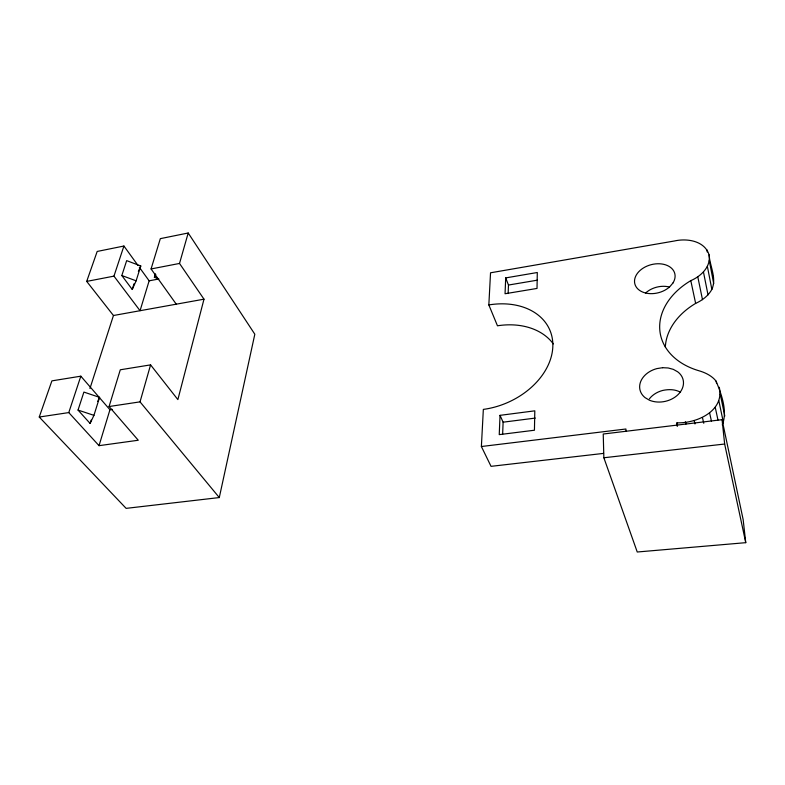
<?xml version="1.0" encoding="UTF-8"?>
<svg xmlns="http://www.w3.org/2000/svg" width="785" height="785" viewBox="0 0 785 785"><rect width="100%" height="100%" fill="white"/><g stroke="black" fill="none" stroke-linecap="round" stroke-linejoin="round"><path stroke-width="1.18" d="M502.645 434.203L503.116 422.183L500.035 415.343L534.811 410.83L534.438 430.229L499.24 434.625L500.035 415.343M508.14 293.561L508.474 285.043L505.707 277.9L537.303 272.513L537.018 288.438L505.049 293.747L505.707 277.9M603.577 453.396L491.037 466.339L481.382 446.518L483.344 409.397A68.02 49.877 -23.4 0 0 552.797 347.264A68.02 49.877 -23.4 0 0 488.839 304.923L490.537 272.797L674.384 240.995C686.993 238.09 704.704 240.76 709.1 254.889C709.856 266.243 716.931 278.243 711.858 289.42C708.276 295.866 702.261 300.39 695.638 303.393A71.288 52.359 -9.4 0 0 665.337 347.039M722.298 424.95C727.773 410.967 721.444 394.374 716.116 381.186C711.936 375.681 704.802 372.424 698.905 370.746A72.917 52.673 -10.1 0 1 690.8 280.647C700.828 276.34 711.131 266.812 709.1 254.889M677.269 426.441L676.994 422.811C696.756 423.517 724.683 411.006 719.266 387.24M112.353 409.387L109.949 409.741L80.826 376.182L51.898 380.872L39.25 417.031L126.13 508.366L219.29 497.562L254.821 334.214L188.204 232.998L160.326 238.65L151.073 268.951L176.262 304.178M188.204 232.998L179.52 263.446L203.992 299.183L177.871 399.604L150.583 364.878L120.291 369.784L109.076 406.522L138.268 440.248L99.028 445.664L68.776 412.586L39.25 417.031M219.29 497.562L140.034 401.861L150.583 364.878M158.786 278.969L154.41 277.34L155.44 273.896M99.028 445.664L109.949 409.741M139.338 267.292L149.14 280.824L140.054 310.713L113.953 276.134L123.922 246.029L97.183 251.455L86.703 281.403L113.452 315.511L89.951 388.477M90.108 423.449L93.935 415.353L99.577 397.367L83.897 392.078L78.039 410.074L90.108 423.449L91.158 420.093M132.233 289.469L136.129 280.824L140.78 265.968L126.67 260.63L121.822 275.525L132.233 289.469L134.039 283.758M68.776 412.586L80.826 376.182M138.366 271.375L140.78 265.968M154.41 277.34L155.793 274.367M97.654 401.459L99.577 397.367M86.703 281.403L113.953 276.134M151.073 268.951L179.52 263.446M149.14 280.824L158.609 279.028M113.452 315.511L203.992 299.183M508.474 285.043L537.46 280.157M109.076 406.522L140.034 401.861M503.116 422.183L535.282 418.081M481.382 446.518L625.91 429.002L626.018 431.446M722.072 419.681L603.233 434.017L603.861 457.763L637.243 552.002L745.75 542.67L743.15 519.572L722.072 419.681L724.653 444.025L745.75 542.67M603.861 457.763L724.653 444.025M78.039 410.074L93.935 415.353M121.822 275.525L136.129 280.824M680.546 392.314C675.237 389.193 668.663 389.174 662.776 390.43A21.656 16.789 -12 0 0 649.401 398.8M123.922 246.029L137.934 265.359M712.594 275.859L713.496 277.929M488.839 304.923L497.464 325.795A66.597 49.73 -23.1 0 1 553.327 343.928M676.994 422.811L677.583 425.068M685.393 421.79L685.972 424.057M694.166 420.544L694.99 423.969M702.447 417.561L703.772 423.282M709.64 413.038L711.436 421.084M715.233 407.297L717.971 420.004M690.8 280.647L695.638 303.393M718.834 400.772L723.466 422.801M716.116 381.186L716.607 383.522M720.208 393.923L724.79 416.03M697.796 276.84L702.487 299.674M703.458 271.993L708.021 294.895M707.383 266.449L711.858 289.42M709.297 260.61L713.712 283.62M706.804 249.679L707.256 251.985M645.643 292.991A20.194 14.444 -14 0 1 669.252 286.986M672.892 283.081L669.85 286.672A20.626 14.493 -14.6 0 1 636.105 286.81A20.626 14.493 -14.6 0 1 655.544 263.888A20.626 14.493 -14.6 0 1 672.892 283.081M662.579 367.704L656.947 368.587A22.157 16.907 -12.8 0 0 645.064 397.632L649.391 400.193A22.157 16.907 -12.8 0 0 678.23 394.433A22.157 16.907 -12.8 0 0 677.69 371.805L673.314 369.362L668.163 367.969L662.579 367.704"/></g></svg>
